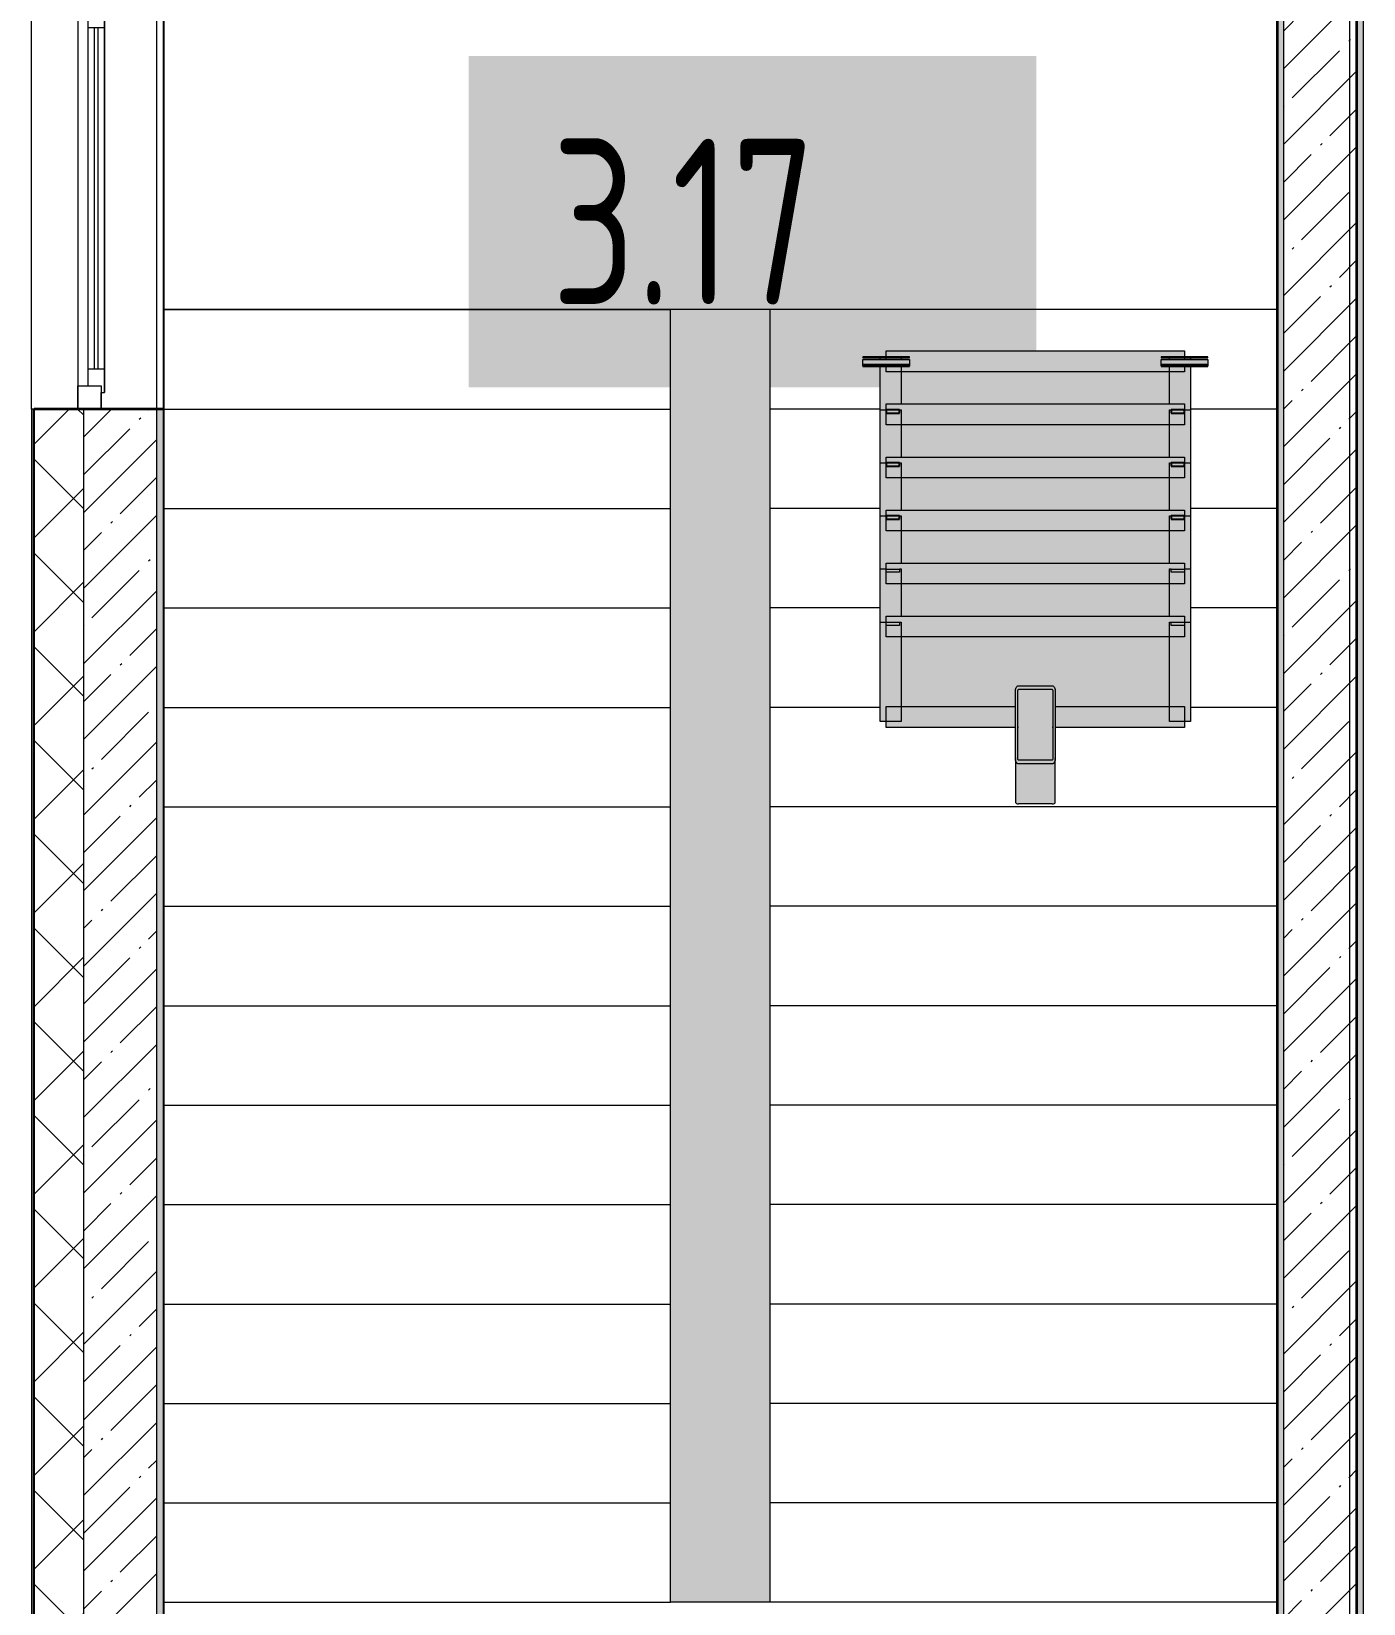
# Model space of a CAD drawing. Header units: millimetres. Extents: x 3914 to 443608, y -156176 to 78197.
# Drawn here: x 315152 to 319171, y -144360 to -139617 of the extents above; entities that cross this region are included whole.
import ezdxf

# ---------------------------------------------------------------- set-up
doc = ezdxf.new("R2010")
doc.units = ezdxf.units.MM
doc.layers.add('A-AREA-PATT-3', color=7, linetype='Continuous', lineweight=5, true_color=0xe6fae8, transparency=1)
for name, color, linetype, lineweight in [('A-FLOR', 7, 'Continuous', 9), ('A-GENM', 7, 'Continuous', 9), ('A-GENM-1', 7, 'Continuous', 25), ('A-GLAZ', 7, 'Continuous', 9), ('A-GLAZ-1', 7, 'Continuous', 5), ('A-WALL', 7, 'Continuous', 5), ('A-WALL-1', 7, 'Continuous', 35), ('I-WALL', 7, 'Continuous', 5), ('S-STRS', 7, 'Continuous', 9), ('Оси', 7, 'Continuous', 9)]:
    doc.layers.add(name, color=color, linetype=linetype, lineweight=lineweight)
doc.layers.add('A-WALL-FNSH-1', color=9, linetype='Continuous', lineweight=5, true_color=0x808080)
doc.styles.add('СПДС', font='ГОСТ тип А.ttf', dxfattribs={"width": 0.9})
pattern_1 = [(45, (315419.7, -145976.68), (-114.0493, 114.0493), []), (45, (315533.75, -145976.68), (-114.0493, 114.0493), [201.612, -40.322, 6.706, -33.617])]
pattern_2 = [(0, (315419.7, -145976.68), (243.84, 60.96), [20.117, -162.763, 20.117, -162.763, -975.36]), (0, (315419.7, -145976.68), (243.84, 60.96), [-365.76, 20.117, -345.643, 20.117, -162.763, -426.72]), (0, (315419.7, -145976.68), (243.84, 60.96), [-914.4, 20.117, -101.803, 20.117, -284.683]), (120, (315511.14, -145946.2), (-174.7129, 180.69163), [20.117, -162.763, 20.117, -162.763, -975.36]), (120, (315511.14, -145946.2), (-174.7129, 180.69163), [-365.76, 20.117, -345.643, 20.117, -162.763, -426.72]), (120, (315511.14, -145946.2), (-174.7129, 180.69163), [-914.4, 20.117, -101.803, 20.117, -284.683]), (240, (315541.62, -145824.28), (-69.1271, -241.65163), [20.117, -162.763, 20.117, -162.763, -975.36]), (240, (315541.62, -145824.28), (-69.1271, -241.65163), [-365.76, 20.117, -345.643, 20.117, -162.763, -426.72]), (240, (315541.62, -145824.28), (-69.1271, -241.65163), [-914.4, 20.117, -101.803, 20.117, -284.683])]

# ---------------------------------------------------------------- blocks, each defined once
blk = doc.blocks.new('120_Окно_СКБ_2Ст - 120_Окно_СКБ_2Ст 2100х2400 _мал створка справа_-V545-Объем проектирования 3 этажа')
at = {"layer": 'A-GLAZ'}
for p, q in [((-1050, -127), (-1050, -57)), ((-1050, -57), (-980, -57)), ((-980, -57), (-980, -127)), ((150, -87), (-980, -87)), ((-980, -87), (-980, -127)), ((-930, -137), (-930, -87)), ((100, -137), (100, -87)), ((150, -127), (150, -57)), ((150, -57), (220, -57)), ((150, -127), (150, -87)), ((220, -57), (220, -127)), ((980, -87), (220, -87)), ((220, -87), (220, -127)), ((270, -137), (270, -87)), ((930, -137), (930, -87)), ((980, -127), (980, -57)), ((980, -57), (1050, -57)), ((980, -127), (980, -87)), ((1050, -57), (1050, -127)), ((-980, -127), (-1050, -127)), ((-980, -127), (-1000, -127)), ((-1000, -127), (-1000, -137)), ((-1000, -137), (170, -137)), ((170, -137), (-1000, -137)), ((220, -127), (150, -127)), ((170, -127), (150, -127)), ((170, -137), (170, -127)), ((220, -127), (200, -127)), ((200, -127), (200, -137)), ((200, -137), (1000, -137)), ((1000, -137), (200, -137)), ((1050, -127), (980, -127)), ((1000, -127), (980, -127)), ((1000, -137), (1000, -127))]:
    blk.add_line(p, q, dxfattribs=at)
at = {"layer": 'A-GLAZ-1'}
for p, q in [((1050, -57), (-1050, -57)), ((-1050, -127), (-1000, -127)), ((-930, -107), (100, -107)), ((100, -117), (-930, -117)), ((170, -127), (200, -127)), ((270, -107), (930, -107)), ((930, -117), (270, -117)), ((1000, -127), (1050, -127))]:
    blk.add_line(p, q, dxfattribs=at)
blk = doc.blocks.new('ОМ_Полоса_Трапеция прямоугольная_Прокат_ГОСТ 103-2006 - ОМ_Полоса_Трапеция прямоугольная_Прокат_ГОСТ 103-2006-21111644-Объем проектирования 3 этажа')
at = {"layer": 'A-GENM'}
for p, q in [((122699.4, 14726.5), (122699.4, 14736.5)), ((122699.4, 14736.5), (122739.4, 14736.5)), ((122739.4, 14726.5), (122699.4, 14726.5)), ((122739.4, 14736.5), (122739.4, 14726.5))]:
    blk.add_line(p, q, dxfattribs=at)
blk = doc.blocks.new('ОМ_Полоса_Трапеция прямоугольная_Прокат_ГОСТ 103-2006 - ОМ_Полоса_Трапеция прямоугольная_Прокат_ГОСТ 103-2006-V573-Объем проектирования 3 этажа')
at = {"layer": 'A-GENM-1'}
for p, q in [((122699.4, 14416.5), (122699.4, 14406.5)), ((122739.4, 14416.5), (122699.4, 14416.5)), ((122699.4, 14406.5), (122739.4, 14406.5)), ((122739.4, 14406.5), (122739.4, 14416.5))]:
    blk.add_line(p, q, dxfattribs=at)
blk = doc.blocks.new('ОМ_Полоса_Трапеция прямоугольная_Прокат_ГОСТ 103-2006 - ОМ_Полоса_Трапеция прямоугольная_Прокат_ГОСТ 103-2006-V574-Объем проектирования 3 этажа')
at = {"layer": 'A-GENM-1'}
for p, q in [((122699.4, 14256.5), (122699.4, 14246.5)), ((122739.4, 14256.5), (122699.4, 14256.5)), ((122699.4, 14246.5), (122739.4, 14246.5)), ((122739.4, 14246.5), (122739.4, 14256.5))]:
    blk.add_line(p, q, dxfattribs=at)
blk = doc.blocks.new('ОМ_Полоса_Трапеция прямоугольная_Прокат_ГОСТ 103-2006 - ОМ_Полоса_Трапеция прямоугольная_Прокат_ГОСТ 103-2006-V575-Объем проектирования 3 этажа')
at = {"layer": 'A-GENM-1'}
for p, q in [((122699.4, 14096.5), (122699.4, 14086.5)), ((122739.4, 14096.5), (122699.4, 14096.5)), ((122739.4, 14086.5), (122739.4, 14096.5)), ((122699.4, 14086.5), (122739.4, 14086.5))]:
    blk.add_line(p, q, dxfattribs=at)
blk = doc.blocks.new('ОМ_Полоса_Прокат_ГОСТ 103-2006 - ОМ_Полоса_Прокат_ГОСТ 103-2006-22193251-Объем проектирования 3 этажа')
at = {"layer": 'A-GENM'}
for p, q in [((122809.4, 13929.5), (122669.4, 13929.5)), ((122669.4, 13929.5), (122669.4, 13926.5)), ((122669.4, 13926.5), (122809.4, 13926.5)), ((122809.4, 13926.5), (122809.4, 13929.5))]:
    blk.add_line(p, q, dxfattribs=at)
blk = doc.blocks.new('ОМ_Полоса_Прокат_ГОСТ 103-2006 - ОМ_Полоса_Прокат_ГОСТ 103-2006-22193252-Объем проектирования 3 этажа')
at = {"layer": 'A-GENM'}
for p, q in [((122669.4, 13933.9), (122669.4, 13950.8)), ((122809.4, 13950.8), (122809.4, 13933.9)), ((122809.4, 13933.9), (122669.4, 13933.9))]:
    blk.add_line(p, q, dxfattribs=at)
at = {"layer": 'A-GENM-1'}
for p, q in [((122669.4, 13954.2), (122669.4, 13950.8)), ((122809.4, 13954.2), (122669.4, 13954.2)), ((122669.4, 13950.8), (122809.4, 13950.8)), ((122809.4, 13950.8), (122809.4, 13954.2))]:
    blk.add_line(p, q, dxfattribs=at)
blk = doc.blocks.new('ОМ_Полоса_Трапеция прямоугольная_Прокат_ГОСТ 103-2006 - ОМ_Полоса_Трапеция прямоугольная_Прокат_ГОСТ 103-2006-21111686-Объем проектирования 3 этажа')
at = {"layer": 'A-GENM'}
for p, q in [((121839.4, 14736.5), (121879.4, 14736.5)), ((121839.4, 14726.5), (121839.4, 14736.5)), ((121879.4, 14726.5), (121839.4, 14726.5)), ((121879.4, 14736.5), (121879.4, 14726.5))]:
    blk.add_line(p, q, dxfattribs=at)
blk = doc.blocks.new('ОМ_Полоса_Трапеция прямоугольная_Прокат_ГОСТ 103-2006 - ОМ_Полоса_Трапеция прямоугольная_Прокат_ГОСТ 103-2006-V576-Объем проектирования 3 этажа')
at = {"layer": 'A-GENM-1'}
for p, q in [((121879.4, 14416.5), (121839.4, 14416.5)), ((121839.4, 14416.5), (121839.4, 14406.5)), ((121839.4, 14406.5), (121879.4, 14406.5)), ((121879.4, 14406.5), (121879.4, 14416.5))]:
    blk.add_line(p, q, dxfattribs=at)
blk = doc.blocks.new('ОМ_Полоса_Трапеция прямоугольная_Прокат_ГОСТ 103-2006 - ОМ_Полоса_Трапеция прямоугольная_Прокат_ГОСТ 103-2006-V577-Объем проектирования 3 этажа')
at = {"layer": 'A-GENM-1'}
for p, q in [((121879.4, 14256.5), (121839.4, 14256.5)), ((121839.4, 14256.5), (121839.4, 14246.5)), ((121839.4, 14246.5), (121879.4, 14246.5)), ((121879.4, 14246.5), (121879.4, 14256.5))]:
    blk.add_line(p, q, dxfattribs=at)
blk = doc.blocks.new('ОМ_Полоса_Трапеция прямоугольная_Прокат_ГОСТ 103-2006 - ОМ_Полоса_Трапеция прямоугольная_Прокат_ГОСТ 103-2006-V578-Объем проектирования 3 этажа')
at = {"layer": 'A-GENM-1'}
for p, q in [((121879.4, 14096.5), (121839.4, 14096.5)), ((121839.4, 14096.5), (121839.4, 14086.5)), ((121879.4, 14086.5), (121879.4, 14096.5)), ((121839.4, 14086.5), (121879.4, 14086.5))]:
    blk.add_line(p, q, dxfattribs=at)
blk = doc.blocks.new('ОМ_Полоса_Прокат_ГОСТ 103-2006 - ОМ_Полоса_Прокат_ГОСТ 103-2006-22193295-Объем проектирования 3 этажа')
at = {"layer": 'A-GENM'}
for p, q in [((121909.4, 13929.5), (121769.4, 13929.5)), ((121769.4, 13929.5), (121769.4, 13926.5)), ((121769.4, 13926.5), (121909.4, 13926.5)), ((121909.4, 13926.5), (121909.4, 13929.5))]:
    blk.add_line(p, q, dxfattribs=at)
blk = doc.blocks.new('ОМ_Полоса_Прокат_ГОСТ 103-2006 - ОМ_Полоса_Прокат_ГОСТ 103-2006-22193296-Объем проектирования 3 этажа')
at = {"layer": 'A-GENM'}
for p, q in [((121769.4, 13933.9), (121769.4, 13950.8)), ((121909.4, 13950.8), (121909.4, 13933.9)), ((121909.4, 13933.9), (121769.4, 13933.9))]:
    blk.add_line(p, q, dxfattribs=at)
at = {"layer": 'A-GENM-1'}
for p, q in [((121909.4, 13954.2), (121769.4, 13954.2)), ((121769.4, 13954.2), (121769.4, 13950.8)), ((121769.4, 13950.8), (121909.4, 13950.8)), ((121909.4, 13950.8), (121909.4, 13954.2))]:
    blk.add_line(p, q, dxfattribs=at)
blk = doc.blocks.new('ОМ_Труба_ГОСТ 8639-82 - ОМ_Труба_ГОСТ 8639-82-21111694-Объем проектирования 3 этажа')
at = {"layer": 'A-GENM'}
for p, q in [((122238.4, 15275.1), (122340.4, 15275.1)), ((122229.4, 15270.5), (122229.4, 15136.5)), ((122349.4, 15136.5), (122349.4, 15270.5)), ((122229.4, 14936.4), (122229.4, 15136.5)), ((122235.4, 15136.5), (122235.4, 14936.4)), ((122238.4, 15154.2), (122340.4, 15154.2)), ((122340.4, 15142.4), (122238.4, 15142.4)), ((122343.4, 14936.4), (122343.4, 15136.5)), ((122349.4, 15136.5), (122349.4, 14936.4)), ((122238.4, 14930.5), (122340.4, 14930.5)), ((122340.4, 14918.8), (122238.4, 14918.8))]:
    blk.add_line(p, q, dxfattribs=at)
at = {"layer": 'A-GENM', "flags": 128}
for points in [[(122229.4, 15136.5), (122229.6, 15140), (122230.1, 15143.3), (122231, 15146.3), (122232.1, 15149), (122233.4, 15151.2), (122235, 15152.8), (122236.7, 15153.8), (122238.4, 15154.2)], [(122238.4, 15142.4), (122237.9, 15142.3), (122237.3, 15141.9), (122236.8, 15141.4), (122236.3, 15140.7), (122235.9, 15139.8), (122235.7, 15138.8), (122235.5, 15137.7), (122235.4, 15136.5)], [(122340.4, 15154.2), (122342.2, 15153.8), (122343.9, 15152.8), (122345.4, 15151.2), (122346.8, 15149), (122347.9, 15146.3), (122348.8, 15143.3), (122349.3, 15140), (122349.4, 15136.5)], [(122343.4, 15136.5), (122343.4, 15137.7), (122343.2, 15138.8), (122342.9, 15139.8), (122342.6, 15140.7), (122342.1, 15141.4), (122341.6, 15141.9), (122341, 15142.3), (122340.4, 15142.4)], [(122238.4, 14918.8), (122236.7, 14919.1), (122235, 14920.1), (122233.4, 14921.8), (122232.1, 14923.9), (122231, 14926.6), (122230.1, 14929.7), (122229.6, 14933), (122229.4, 14936.4)], [(122235.4, 14936.4), (122235.5, 14935.3), (122235.7, 14934.2), (122235.9, 14933.2), (122236.3, 14932.3), (122236.8, 14931.5), (122237.3, 14931), (122237.9, 14930.7), (122238.4, 14930.5)], [(122349.4, 14936.4), (122349.3, 14933), (122348.8, 14929.7), (122347.9, 14926.6), (122346.8, 14923.9), (122345.4, 14921.8), (122343.9, 14920.1), (122342.2, 14919.1), (122340.4, 14918.8)], [(122340.4, 14930.5), (122341, 14930.7), (122341.6, 14931), (122342.1, 14931.5), (122342.6, 14932.3), (122342.9, 14933.2), (122343.2, 14934.2), (122343.4, 14935.3), (122343.4, 14936.4)]]:
    blk.add_lwpolyline(points, dxfattribs=at)
at = {"layer": 'A-GENM'}
for centre, start_param, end_param in [((122238.4, 15270.5), 1.570796, 3.141593), ((122340.4, 15270.5), 0, 1.570796)]:
    blk.add_ellipse(centre, major_axis=(9, 0), ratio=0.509802, start_param=start_param, end_param=end_param, dxfattribs=at)
blk = doc.blocks.new('ОМ_Уголок_ГОСТ 8509-93 - ОМ_Уголок_ГОСТ 8509-93-22194532-Объем проектирования 3 этажа')
at = {"layer": 'A-GENM'}
for p, q in [((0, 45.2), (0, -17.8)), ((390, 45.2), (0, 45.2)), ((398.5, 45.2), (396, 45.2)), ((504, 45.2), (501.5, 45.2)), ((900, 45.2), (510, 45.2)), ((900, -17.8), (900, 45.2)), ((0, -17.8), (390, -17.8)), ((396, -17.8), (399, -17.8)), ((501, -17.8), (504, -17.8)), ((510, -17.8), (900, -17.8))]:
    blk.add_line(p, q, dxfattribs=at)
blk = doc.blocks.new('ОМ_Уголок_ГОСТ 8509-93 - ОМ_Уголок_ГОСТ 8509-93-V579-Объем проектирования 3 этажа')
at = {"layer": 'A-GENM'}
for p, q in [((0, 45.2), (0, 10)), ((900, 45.2), (0, 45.2)), ((900, 10), (900, 45.2)), ((0, 0), (0, -17.8)), ((0, -17.8), (900, -17.8)), ((900, -17.8), (900, 0))]:
    blk.add_line(p, q, dxfattribs=at)
blk = doc.blocks.new('ОМ_Уголок_ГОСТ 8509-93 - ОМ_Уголок_ГОСТ 8509-93-22194533-Объем проектирования 3 этажа')
at = {"layer": 'A-GENM'}
for p, q in [((0, 45.2), (0, 40)), ((300, 45.2), (0, 45.2)), ((300, -17.8), (300, 45.2)), ((0, 0), (0, -17.8)), ((0, -17.8), (300, -17.8))]:
    blk.add_line(p, q, dxfattribs=at)
blk = doc.blocks.new('ОМ_Уголок_ГОСТ 8509-93 - ОМ_Уголок_ГОСТ 8509-93-V580-Объем проектирования 3 этажа')
at = {"layer": 'A-GENM'}
for p, q in [((0, 45.2), (0, -17.8)), ((300, 45.2), (0, 45.2)), ((300, 40), (300, 45.2)), ((0, -17.8), (300, -17.8)), ((300, -17.8), (300, 0))]:
    blk.add_line(p, q, dxfattribs=at)
blk = doc.blocks.new('ОМ_Уголок_ГОСТ 8509-93 - ОМ_Уголок_ГОСТ 8509-93-V581-Объем проектирования 3 этажа')
at = {"layer": 'A-GENM'}
for p, q in [((0, 45.2), (0, 40)), ((142.2, 45.2), (0, 45.2)), ((0, 0), (0, -17.8)), ((0, -17.8), (160, -17.8))]:
    blk.add_line(p, q, dxfattribs=at)
blk = doc.blocks.new('ОМ_Уголок_ГОСТ 8509-93 - ОМ_Уголок_ГОСТ 8509-93-V582-Объем проектирования 3 этажа')
at = {"layer": 'A-GENM'}
for p, q in [((300, 45.2), (157.8, 45.2)), ((300, 40), (300, 45.2)), ((140, -17.8), (300, -17.8)), ((300, -17.8), (300, 0))]:
    blk.add_line(p, q, dxfattribs=at)
blk = doc.blocks.new('ОМ_Уголок_ГОСТ 8509-93 - ОМ_Уголок_ГОСТ 8509-93-V583-Объем проектирования 3 этажа')
at = {"layer": 'A-GENM'}
for p, q in [((0, 45.2), (0, 27.8)), ((900, 45.2), (0, 45.2)), ((0, 7.4), (0, -17.8)), ((900, 27.8), (900, 45.2)), ((900, -17.8), (900, 7.4)), ((0, -17.8), (900, -17.8))]:
    blk.add_line(p, q, dxfattribs=at)
blk = doc.blocks.new('ОМ_Уголок_ГОСТ 8509-93 - ОМ_Уголок_ГОСТ 8509-93-V584-Объем проектирования 3 этажа')
at = {"layer": 'A-GENM'}
for p, q in [((0, 45.2), (0, -17.8)), ((7.4, 45.2), (0, 45.2)), ((142.2, 45.2), (27.8, 45.2)), ((0, -17.8), (7.4, -17.8)), ((27.8, -17.8), (160, -17.8))]:
    blk.add_line(p, q, dxfattribs=at)
blk = doc.blocks.new('ОМ_Уголок_ГОСТ 8509-93 - ОМ_Уголок_ГОСТ 8509-93-V585-Объем проектирования 3 этажа')
at = {"layer": 'A-GENM'}
for p, q in [((272.2, 45.2), (157.8, 45.2)), ((300, 45.2), (292.6, 45.2)), ((300, -17.8), (300, 45.2)), ((140, -17.8), (272.2, -17.8)), ((292.6, -17.8), (300, -17.8))]:
    blk.add_line(p, q, dxfattribs=at)

msp = doc.modelspace()

# ---------------------------------------------------------------- hatches: boundary and pattern name
at = {"layer": 'A-AREA-PATT-3'}
h = msp.add_hatch(color=256, dxfattribs=at)
h.paths.add_polyline_path([(317379.7, -144356.7), (317379.7, -140456.7), (317079.7, -140456.7), (317079.7, -144356.7), (317225.6, -144356.7)])
h.paths.add_polyline_path([(318120.4, -141809.2), (318126.4, -141809.2), (318124.2, -141815.1), (318121, -141815.1), (318120.6, -141812.6)])
h.paths.add_polyline_path([(318231.4, -141947.8), (318239.2, -141945.5), (318240.4, -141943.2), (318240.4, -141716.9), (318630.4, -141716.9), (318630.4, -141699.1), (318648.2, -141699.1), (318648.2, -140626.9), (318700.4, -140626.9), (318700.4, -140606.5), (318648.2, -140606.5), (318648.2, -140599.1), (318630.4, -140599.1), (318630.4, -140581.3), (317730.4, -140581.3), (317730.4, -140599.1), (317712.6, -140599.1), (317712.6, -140606.5), (317660.4, -140606.5), (317660.4, -140626.9), (317712.6, -140626.9), (317712.6, -141699.1), (317730.4, -141699.1), (317730.4, -141716.9), (318120.4, -141716.9), (318121.9, -141945.7), (318127.1, -141947.6), (318129.4, -141947.8)])
h.paths.add_polyline_path([(318239.7, -141815.9), (318234.4, -141814.1), (318234.4, -141809.2), (318240.4, -141809.2), (318239.9, -141815.1)])
at = {"layer": 'A-WALL'}
h = msp.add_hatch(dxfattribs=at)
h.set_pattern_fill('FP_24', color=256, style=0, pattern_type=2)
h.set_pattern_definition([(45, (315419.7, -145976.68), (-141.4214, 141.4214), []), (135, (315419.7, -145976.68), (-141.4214, -141.4214), [])])
h.paths.add_polyline_path([(315159.7, -146076.7), (315309.7, -146076.7), (315309.7, -140756.7), (315159.7, -140756.7), (315159.7, -145856.7)])
h.paths.add_polyline_path([(315291.7, -138656.7), (315309.7, -138656.7), (315309.7, -137456.7), (315159.7, -137456.7), (315159.7, -138656.7)])
h.paths.add_polyline_path([(315291.7, -135156.7), (315309.7, -135156.7), (315309.7, -133756.7), (315159.7, -133756.7), (315159.7, -135156.7)])
h.paths.add_polyline_path([(315159.7, -132856.7), (315309.7, -132856.7), (315309.7, -130903.7), (315159.7, -130903.7), (315159.7, -132013.4)])
at = {"layer": 'I-WALL'}
h = msp.add_hatch(dxfattribs=at)
h.set_pattern_fill('FP_1', color=256, style=0, pattern_type=2)
h.set_pattern_definition(pattern_1)
h.paths.add_polyline_path([(315309.7, -146076.7), (315529.7, -146076.7), (315529.7, -140756.7), (315309.7, -140756.7), (315309.7, -145856.7)])
h.paths.add_polyline_path([(315529.7, -138656.7), (315529.7, -138076.7), (315309.7, -138076.7), (315309.7, -138656.7), (315361.7, -138656.7)])
h = msp.add_hatch(dxfattribs=at)
h.set_pattern_fill('FP_1', color=256, style=0, pattern_type=2)
h.set_pattern_definition(pattern_1)
h.paths.add_polyline_path([(318929.7, -146076.7), (319149.7, -146076.7), (319149.7, -138076.7), (318929.7, -138076.7), (318929.7, -146024.7)])
h = msp.add_hatch(dxfattribs=at)
h.set_pattern_fill('FP_191', color=256, style=0, pattern_type=2)
h.set_pattern_definition(pattern_2)
h.paths.add_polyline_path([(319149.7, -145576.7), (319169.7, -145576.7), (319169.7, -138297.7), (319149.7, -138296.7), (319149.7, -143599.5)])
h = msp.add_hatch(dxfattribs=at)
h.set_pattern_fill('FP_191', color=256, style=0, pattern_type=2)
h.set_pattern_definition(pattern_2)
h.paths.add_polyline_path([(315549.7, -145856.7), (315549.7, -140756.7), (315529.7, -140756.7), (315529.7, -145856.7)])
h.paths.add_polyline_path([(315529.7, -138656.7), (315549.7, -138656.7), (315549.7, -138317.7), (315529.7, -138316.9), (315529.7, -138333.1)])
h = msp.add_hatch(dxfattribs=at)
h.set_pattern_fill('FP_191', color=256, style=0, pattern_type=2)
h.set_pattern_definition(pattern_2)
h.paths.add_polyline_path([(318929.7, -145836.7), (318929.7, -138316.7), (318909.7, -138317.7), (318909.7, -145440.7), (318909.7, -145441.7), (318909.7, -145835.7), (318919.7, -145836.2)])

# ---------------------------------------------------------------- linework, layer by layer
at = {"layer": 'A-FLOR'}
for p, q in [((319169.7, -138297.7), (319169.7, -145836.2)), ((315549.7, -140456.7), (315549.7, -138317.7)), ((318909.7, -140456.7), (315549.7, -140456.7))]:
    msp.add_line(p, q, dxfattribs=at)
at = {"layer": 'A-WALL'}
for p, q in [((318929.7, -145856.7), (318929.7, -138296.7)), ((315151.7, -140756.7), (315151.7, -138656.7)), ((315156.7, -140756.7), (315156.7, -146229.7)), ((315159.7, -140756.7), (315159.7, -146226.7)), ((315309.7, -146076.7), (315309.7, -140756.7)), ((315529.7, -145856.7), (315529.7, -140756.7)), ((315549.7, -140756.7), (315549.7, -145836.7)), ((315549.7, -145836.7), (315549.7, -140756.7))]:
    msp.add_line(p, q, dxfattribs=at)
at = {"layer": 'A-WALL-1'}
for p, q in [((319149.7, -138076.7), (319149.7, -145576.7)), ((318909.7, -138317.7), (318909.7, -145835.7)), ((315549.7, -140756.7), (315159.7, -140756.7))]:
    msp.add_line(p, q, dxfattribs=at)
at = {"layer": 'A-WALL-FNSH-1'}
for p, q in [((319170.7, -146024.7), (319170.7, -138297.7)), ((318908.7, -140517.2), (318908.7, -145479.2)), ((315159.7, -140756.7), (315151.7, -140756.7)), ((315151.7, -140756.7), (315151.7, -146234.7)), ((315550.7, -140756.7), (315549.7, -140756.7))]:
    msp.add_line(p, q, dxfattribs=at)
at = {"layer": 'I-WALL'}
for p, q in [((315550.7, -138317.7), (315550.7, -145835.7)), ((318908.7, -140517.2), (318908.7, -138317.7)), ((315549.7, -140756.7), (315549.7, -138656.7)), ((315550.7, -140356.7), (315549.7, -140356.7)), ((315549.7, -140449.2), (315550.7, -140449.2)), ((315549.7, -140456.7), (315549.7, -140756.7)), ((315550.7, -140747), (315549.7, -140747)), ((315550.7, -140763.6), (315549.7, -140763.6))]:
    msp.add_line(p, q, dxfattribs=at)
at = {"layer": 'S-STRS'}
for p, q in [((315549.7, -140456.7), (317079.7, -140456.7)), ((317079.7, -140756.7), (317079.7, -140456.7)), ((318909.7, -140456.7), (317379.7, -140456.7)), ((317379.7, -140456.7), (317379.7, -140756.7)), ((318909.7, -140456.7), (317379.7, -140456.7)), ((315549.7, -140756.7), (317079.7, -140756.7)), ((315549.7, -140756.7), (317079.7, -140756.7)), ((317079.7, -141056.7), (317079.7, -140756.7)), ((317379.7, -140756.7), (317379.7, -141056.7)), ((317712.6, -140756.7), (317379.7, -140756.7)), ((317712.6, -140756.7), (317379.7, -140756.7)), ((318909.7, -140756.7), (318648.2, -140756.7)), ((318909.7, -140756.7), (318648.2, -140756.7)), ((315549.7, -141056.7), (317079.7, -141056.7)), ((315549.7, -141056.7), (317079.7, -141056.7)), ((317079.7, -141356.7), (317079.7, -141056.7)), ((317379.7, -141056.7), (317379.7, -141356.7)), ((317712.6, -141056.7), (317379.7, -141056.7)), ((317712.6, -141056.7), (317379.7, -141056.7)), ((318909.7, -141056.7), (318648.2, -141056.7)), ((318909.7, -141056.7), (318648.2, -141056.7)), ((315549.7, -141356.7), (317079.7, -141356.7)), ((315549.7, -141356.7), (317079.7, -141356.7)), ((317079.7, -141656.7), (317079.7, -141356.7)), ((317379.7, -141356.7), (317379.7, -141656.7)), ((317712.6, -141356.7), (317379.7, -141356.7)), ((317712.6, -141356.7), (317379.7, -141356.7)), ((318909.7, -141356.7), (318648.2, -141356.7)), ((318909.7, -141356.7), (318648.2, -141356.7)), ((315549.7, -141656.7), (317079.7, -141656.7)), ((315549.7, -141656.7), (317079.7, -141656.7)), ((317079.7, -141956.7), (317079.7, -141656.7)), ((317379.7, -141656.7), (317379.7, -141956.7)), ((317712.6, -141656.7), (317379.7, -141656.7)), ((317712.6, -141656.7), (317379.7, -141656.7)), ((318909.7, -141656.7), (318648.2, -141656.7)), ((318909.7, -141656.7), (318648.2, -141656.7)), ((315549.7, -141956.7), (317079.7, -141956.7)), ((315549.7, -141956.7), (317079.7, -141956.7)), ((317079.7, -142256.7), (317079.7, -141956.7)), ((317379.7, -141956.7), (317379.7, -142256.7)), ((318909.7, -141956.7), (317379.7, -141956.7)), ((318909.7, -141956.7), (317379.7, -141956.7)), ((315549.7, -142256.7), (317079.7, -142256.7)), ((315549.7, -142256.7), (317079.7, -142256.7)), ((317079.7, -142556.7), (317079.7, -142256.7)), ((317379.7, -142256.7), (317379.7, -142556.7)), ((318909.7, -142256.7), (317379.7, -142256.7)), ((318909.7, -142256.7), (317379.7, -142256.7)), ((315549.7, -142556.7), (317079.7, -142556.7)), ((315549.7, -142556.7), (317079.7, -142556.7)), ((317079.7, -142856.7), (317079.7, -142556.7)), ((317379.7, -142556.7), (317379.7, -142856.7)), ((318909.7, -142556.7), (317379.7, -142556.7)), ((318909.7, -142556.7), (317379.7, -142556.7)), ((315549.7, -142856.7), (317079.7, -142856.7)), ((315549.7, -142856.7), (317079.7, -142856.7)), ((317079.7, -143156.7), (317079.7, -142856.7)), ((317379.7, -142856.7), (317379.7, -143156.7)), ((318909.7, -142856.7), (317379.7, -142856.7)), ((318909.7, -142856.7), (317379.7, -142856.7)), ((315549.7, -143156.7), (317079.7, -143156.7)), ((315549.7, -143156.7), (317079.7, -143156.7)), ((317079.7, -143456.7), (317079.7, -143156.7)), ((317379.7, -143156.7), (317379.7, -143456.7)), ((318909.7, -143156.7), (317379.7, -143156.7)), ((318909.7, -143156.7), (317379.7, -143156.7)), ((315549.7, -143456.7), (317079.7, -143456.7)), ((315549.7, -143456.7), (317079.7, -143456.7)), ((317079.7, -143756.7), (317079.7, -143456.7)), ((317379.7, -143456.7), (317379.7, -143756.7)), ((318909.7, -143456.7), (317379.7, -143456.7)), ((318909.7, -143456.7), (317379.7, -143456.7)), ((315549.7, -143756.7), (317079.7, -143756.7)), ((315549.7, -143756.7), (317079.7, -143756.7)), ((317079.7, -144056.7), (317079.7, -143756.7)), ((317379.7, -143756.7), (317379.7, -144056.7)), ((318909.7, -143756.7), (317379.7, -143756.7)), ((318909.7, -143756.7), (317379.7, -143756.7)), ((315549.7, -144056.7), (317079.7, -144056.7)), ((315549.7, -144056.7), (317079.7, -144056.7)), ((317079.7, -144356.7), (317079.7, -144056.7)), ((317379.7, -144056.7), (317379.7, -144356.7)), ((318909.7, -144056.7), (317379.7, -144056.7)), ((318909.7, -144056.7), (317379.7, -144056.7)), ((315549.7, -144356.7), (317079.7, -144356.7)), ((315549.7, -144356.7), (317079.7, -144356.7)), ((317379.7, -144356.7), (317079.7, -144356.7)), ((318909.7, -144356.7), (317379.7, -144356.7)), ((318909.7, -144356.7), (317379.7, -144356.7))]:
    msp.add_line(p, q, dxfattribs=at)
at = {"layer": 'Оси'}
for points in [[(319129.7, -147882.9), (319129.7, -142882.9), (319129.7, -123578.6), (319129.7, -118578.6)], [(315529.7, -147882.9), (315529.7, -142882.9), (315529.7, -135596.7), (315529.7, -130596.7)]]:
    msp.add_lwpolyline(points, dxfattribs=at)

# ---------------------------------------------------------------- block references
at = {"layer": 'A-GENM', "extrusion": (0, 0, -1)}
for name, p, rotation in [('ОМ_Уголок_ГОСТ 8509-93 - ОМ_Уголок_ГОСТ 8509-93-V583-Объем проектирования 3 этажа', (-317730.4, -140599.1), 180), ('ОМ_Уголок_ГОСТ 8509-93 - ОМ_Уголок_ГОСТ 8509-93-V585-Объем проектирования 3 этажа', (-317730.4, -140899.1), 90.00000000000087), ('ОМ_Уголок_ГОСТ 8509-93 - ОМ_Уголок_ГОСТ 8509-93-V584-Объем проектирования 3 этажа', (-318630.4, -140599.1), 270.0000000000007), ('ОМ_Уголок_ГОСТ 8509-93 - ОМ_Уголок_ГОСТ 8509-93-V582-Объем проектирования 3 этажа', (-317730.4, -141059.1), 90.00000000000087), ('ОМ_Уголок_ГОСТ 8509-93 - ОМ_Уголок_ГОСТ 8509-93-V579-Объем проектирования 3 этажа', (-317730.4, -140759.1), 180), ('ОМ_Уголок_ГОСТ 8509-93 - ОМ_Уголок_ГОСТ 8509-93-V581-Объем проектирования 3 этажа', (-318630.4, -140759.1), 270.0000000000007), ('ОМ_Уголок_ГОСТ 8509-93 - ОМ_Уголок_ГОСТ 8509-93-V579-Объем проектирования 3 этажа', (-317730.4, -140919.1), 180), ('ОМ_Уголок_ГОСТ 8509-93 - ОМ_Уголок_ГОСТ 8509-93-V582-Объем проектирования 3 этажа', (-317730.4, -141219.1), 90.00000000000087), ('ОМ_Уголок_ГОСТ 8509-93 - ОМ_Уголок_ГОСТ 8509-93-V581-Объем проектирования 3 этажа', (-318630.4, -140919.1), 270.0000000000007), ('ОМ_Уголок_ГОСТ 8509-93 - ОМ_Уголок_ГОСТ 8509-93-V582-Объем проектирования 3 этажа', (-317730.4, -141379.1), 90.00000000000087), ('ОМ_Уголок_ГОСТ 8509-93 - ОМ_Уголок_ГОСТ 8509-93-V579-Объем проектирования 3 этажа', (-317730.4, -141079.1), 180), ('ОМ_Уголок_ГОСТ 8509-93 - ОМ_Уголок_ГОСТ 8509-93-V581-Объем проектирования 3 этажа', (-318630.4, -141079.1), 270.0000000000007), ('ОМ_Уголок_ГОСТ 8509-93 - ОМ_Уголок_ГОСТ 8509-93-V582-Объем проектирования 3 этажа', (-317730.4, -141539.1), 90.00000000000087), ('ОМ_Уголок_ГОСТ 8509-93 - ОМ_Уголок_ГОСТ 8509-93-V579-Объем проектирования 3 этажа', (-317730.4, -141239.1), 180), ('ОМ_Уголок_ГОСТ 8509-93 - ОМ_Уголок_ГОСТ 8509-93-V581-Объем проектирования 3 этажа', (-318630.4, -141239.1), 270.0000000000007), ('ОМ_Уголок_ГОСТ 8509-93 - ОМ_Уголок_ГОСТ 8509-93-V579-Объем проектирования 3 этажа', (-317730.4, -141399.1), 180), ('ОМ_Уголок_ГОСТ 8509-93 - ОМ_Уголок_ГОСТ 8509-93-V580-Объем проектирования 3 этажа', (-317730.4, -141699.1), 90.00000000000087), ('ОМ_Уголок_ГОСТ 8509-93 - ОМ_Уголок_ГОСТ 8509-93-22194533-Объем проектирования 3 этажа', (-318630.4, -141399.1), 270.0000000000007)]:
    msp.add_blockref(name, p, dxfattribs=dict(at, rotation=rotation))
at = {"layer": 'A-GENM', "rotation": 180}
for name, p in [('ОМ_Полоса_Прокат_ГОСТ 103-2006 - ОМ_Полоса_Прокат_ГОСТ 103-2006-22193251-Объем проектирования 3 этажа', (440469.9, -126672.7)), ('ОМ_Полоса_Прокат_ГОСТ 103-2006 - ОМ_Полоса_Прокат_ГОСТ 103-2006-22193252-Объем проектирования 3 этажа', (440469.9, -126672.7)), ('ОМ_Полоса_Прокат_ГОСТ 103-2006 - ОМ_Полоса_Прокат_ГОСТ 103-2006-22193295-Объем проектирования 3 этажа', (440469.9, -126672.7)), ('ОМ_Полоса_Прокат_ГОСТ 103-2006 - ОМ_Полоса_Прокат_ГОСТ 103-2006-22193296-Объем проектирования 3 этажа', (440469.9, -126672.7)), ('ОМ_Полоса_Трапеция прямоугольная_Прокат_ГОСТ 103-2006 - ОМ_Полоса_Трапеция прямоугольная_Прокат_ГОСТ 103-2006-V575-Объем проектирования 3 этажа', (440469.9, -126672.7)), ('ОМ_Полоса_Трапеция прямоугольная_Прокат_ГОСТ 103-2006 - ОМ_Полоса_Трапеция прямоугольная_Прокат_ГОСТ 103-2006-V578-Объем проектирования 3 этажа', (440469.9, -126672.7)), ('ОМ_Полоса_Трапеция прямоугольная_Прокат_ГОСТ 103-2006 - ОМ_Полоса_Трапеция прямоугольная_Прокат_ГОСТ 103-2006-V574-Объем проектирования 3 этажа', (440469.9, -126672.7)), ('ОМ_Полоса_Трапеция прямоугольная_Прокат_ГОСТ 103-2006 - ОМ_Полоса_Трапеция прямоугольная_Прокат_ГОСТ 103-2006-V577-Объем проектирования 3 этажа', (440469.9, -126672.7)), ('ОМ_Полоса_Трапеция прямоугольная_Прокат_ГОСТ 103-2006 - ОМ_Полоса_Трапеция прямоугольная_Прокат_ГОСТ 103-2006-V573-Объем проектирования 3 этажа', (440469.9, -126672.7)), ('ОМ_Полоса_Трапеция прямоугольная_Прокат_ГОСТ 103-2006 - ОМ_Полоса_Трапеция прямоугольная_Прокат_ГОСТ 103-2006-V576-Объем проектирования 3 этажа', (440469.9, -126672.7)), ('ОМ_Полоса_Трапеция прямоугольная_Прокат_ГОСТ 103-2006 - ОМ_Полоса_Трапеция прямоугольная_Прокат_ГОСТ 103-2006-21111644-Объем проектирования 3 этажа', (440469.9, -126512.7)), ('ОМ_Полоса_Трапеция прямоугольная_Прокат_ГОСТ 103-2006 - ОМ_Полоса_Трапеция прямоугольная_Прокат_ГОСТ 103-2006-21111686-Объем проектирования 3 этажа', (440469.9, -126512.7)), ('ОМ_Полоса_Трапеция прямоугольная_Прокат_ГОСТ 103-2006 - ОМ_Полоса_Трапеция прямоугольная_Прокат_ГОСТ 103-2006-21111644-Объем проектирования 3 этажа', (440469.9, -126672.7)), ('ОМ_Полоса_Трапеция прямоугольная_Прокат_ГОСТ 103-2006 - ОМ_Полоса_Трапеция прямоугольная_Прокат_ГОСТ 103-2006-21111686-Объем проектирования 3 этажа', (440469.9, -126672.7)), ('ОМ_Труба_ГОСТ 8639-82 - ОМ_Труба_ГОСТ 8639-82-21111694-Объем проектирования 3 этажа', (440469.9, -126672.7))]:
    msp.add_blockref(name, p, dxfattribs=at)
at = {"layer": 'A-GENM', "extrusion": (0, 0, -1)}
msp.add_blockref('ОМ_Уголок_ГОСТ 8509-93 - ОМ_Уголок_ГОСТ 8509-93-22194532-Объем проектирования 3 этажа', (-318630.4, -141699.1), dxfattribs=at)
at = {"layer": 'A-GLAZ', "color": 3, "rotation": 89.99999999999991}
msp.add_blockref('120_Окно_СКБ_2Ст - 120_Окно_СКБ_2Ст 2100х2400 _мал створка справа_-V545-Объем проектирования 3 этажа', (315234.7, -139706.7), dxfattribs=at)

# ---------------------------------------------------------------- texts
at = {"insert": (316721, -139941.2), "char_height": 500, "width": 1212.151, "attachment_point": 1, "style": 'СПДС', "bg_fill": 1, "box_fill_scale": 1.5, "bg_fill_color": 7, "bg_fill_true_color": 16777215, "bg_fill_transparency": 0}
msp.add_mtext('3.17', dxfattribs=at)

doc.saveas('drawing.dxf')
